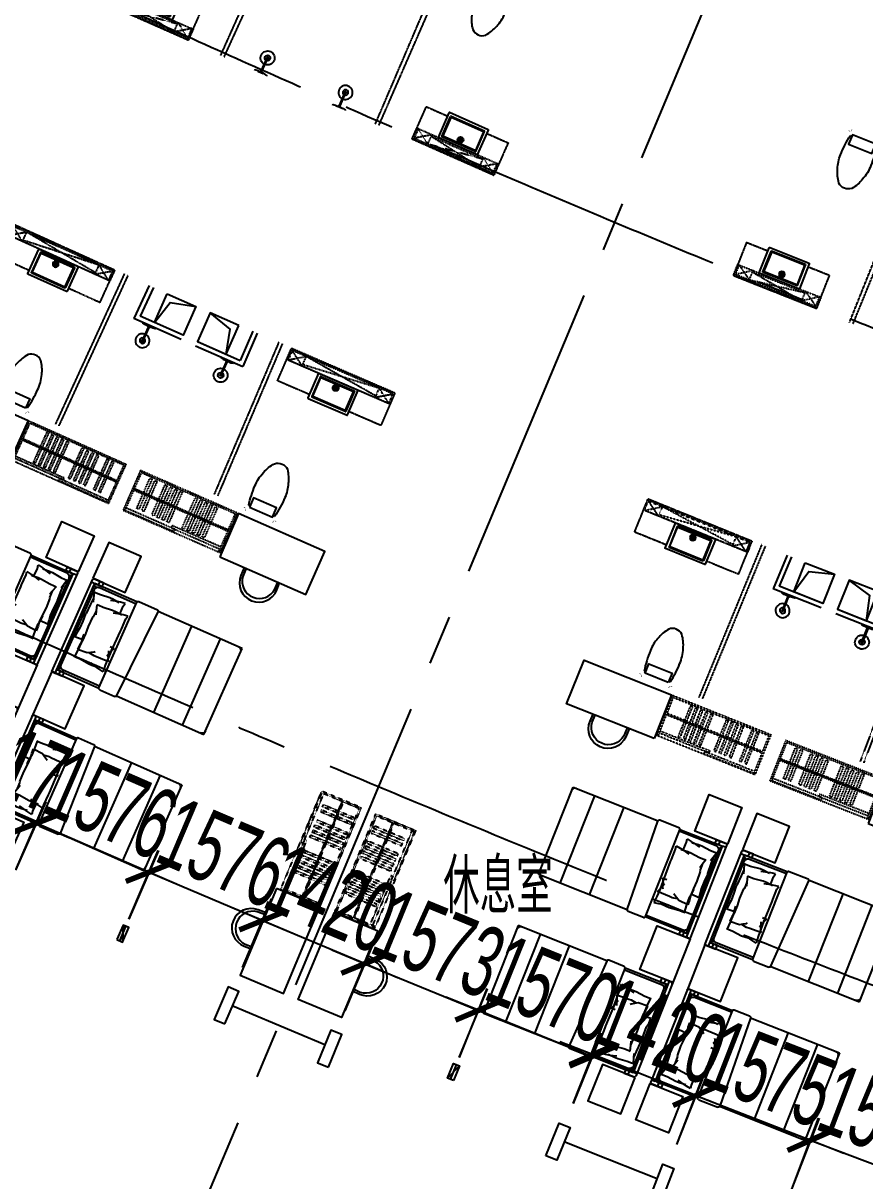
# Model space of a CAD drawing. Extents: x -668578 to 2331563, y -1202445 to 1620273.
# Drawn here: x 1066793 to 1077527, y 74386 to 89144 of the extents above; entities that cross this region are included whole.
import ezdxf

# ---------------------------------------------------------------- set-up
doc = ezdxf.new("R2010")
doc.units = 0
for name, pattern in [('CENTER2', [28.575, 19.05, -3.175, 3.175, -3.175]), ('DASH', [0.35, 0.25, -0.1]), ('XREF-ID.B3$0$DASH', [0.35, 0.25, -0.1])]:
    doc.linetypes.add(name, pattern=pattern)
doc.layers.get('0').update_dxf_attribs({"color": 8})
doc.layers.get('Defpoints').update_dxf_attribs({"color": 8})
for name, color, linetype in [('#标注', 8, 'Continuous'), ('#轴线', 8, 'CENTER2'), ('A-AL', 8, 'Continuous'), ('A-BEAM-PLAN-C', 8, 'Continuous'), ('A-DIMS-150', 8, 'Continuous'), ('A-DIMS-50', 8, 'Continuous'), ('A-PUB_HATCH', 8, 'Continuous'), ('A-WIND-FRAM', 8, 'Continuous'), ('LVTRY', 8, 'Continuous'), ('外轮廓', 8, 'Continuous'), ('建-文字', 8, 'Continuous')]:
    doc.layers.add(name, color=color, linetype=linetype)
doc.layers.add('Def point', color=8, linetype='Continuous', plot=False)
doc.styles.add('JHZX', font='jrs.shx', dxfattribs={"width": 0.6, "bigfont": 'jhz.shx'})
doc.styles.add('XD2008', font='xd-hzs.shx', dxfattribs={"width": 0.7, "bigfont": 'xd-hztxt.shx'})
doc.dimstyles.new('JZBZ-300', dxfattribs={"dimscale": 300, "dimtxt": 3, "dimasz": 1.5, "dimexe": 1, "dimexo": 1, "dimgap": 0.5, "dimtad": 1, "dimdec": 0, "dimdsep": 46, "dimtxsty": 'JHZX', "dimblk1": 'ARCHTICK', "dimblk2": 'ARCHTICK', "dimsah": 1, "dimcen": 0, "dimclrd": 1, "dimclre": 1, "dimclrt": 2, "dimazin": 2, "dimtfac": 1, "dimtdec": 0, "dimtix": 1, "dimtmove": 0, "dimatfit": 3, "dimfxl": 0, "dimtolj": 1, "dimlwd": -1, "dimlwe": -1, "dimarcsym": 0})
doc.dimstyles.new('JZBZ-400', dxfattribs={"dimscale": 400, "dimtxt": 3, "dimasz": 1.5, "dimexe": 1, "dimexo": 1, "dimgap": 0.5, "dimtad": 1, "dimdec": 0, "dimdsep": 46, "dimtxsty": 'JHZX', "dimblk1": 'ARCHTICK', "dimblk2": 'ARCHTICK', "dimsah": 1, "dimcen": 0, "dimclrd": 1, "dimclre": 1, "dimclrt": 2, "dimazin": 2, "dimtfac": 1, "dimtdec": 0, "dimtix": 1, "dimtmove": 0, "dimatfit": 3, "dimfxl": 0, "dimtolj": 1, "dimlwd": -1, "dimlwe": -1, "dimarcsym": 0})

# ---------------------------------------------------------------- blocks, each defined once
blk = doc.blocks.new('_ARCHTICK')
at = {"color": 0, "linetype": 'ByBlock', "const_width": 0.15}
blk.add_lwpolyline([(-0.5, -0.5), (0.5, 0.5)], dxfattribs=at)
blk = doc.blocks.new('*D2939')
at = {"layer": '#标注', "ltscale": 300, "transparency": 16777216}
for p, q in [((-1773, -1481), (-9342, -7863)), ((165914, -92056), (164727, -101884))]:
    blk.add_line(p, q, dxfattribs=at)
blk.add_arc((197092, 166179), 269610, 220.13382, 263.11563, dxfattribs=at)
at = {"layer": 'Defpoints', "color": 0, "ltscale": 300, "transparency": 16777216}
for p in [(197092, 166179), (-1467, -1224), (40380, -53208), (165962, -91659)]:
    blk.add_point(p, dxfattribs=at)
at = {"layer": '#标注', "ltscale": 300, "transparency": 16777216, "xscale": 600, "yscale": 600, "zscale": 600}
for p, rotation in [((-9036, -7605), 130.1338192809485), ((164775, -101487), 353.1156299250187)]:
    blk.add_blockref('_ARCHTICK', p, dxfattribs=dict(at, rotation=rotation))
at = {"layer": '#标注', "ltscale": 300, "transparency": 16777216, "insert": (69342, -70334), "char_height": 1200, "attachment_point": 5, "rotation": 331.6247, "style": 'JHZX'}
blk.add_mtext('\\A1;42.98°', dxfattribs=at)
blk = doc.blocks.new('XREF-ID.ABCD$0$A$C1BB74E00')
at = {"ltscale": 0.5}
for p, q in [((108, 347), (108, 69)), ((113, 352), (577, 352)), ((117, 79), (117, 336)), ((120, 339), (570, 339)), ((345, 333), (345, 247)), ((573, 79), (573, 336)), ((582, 347), (582, 69)), ((302, 290), (388, 290)), ((577, 64), (113, 64)), ((570, 76), (120, 76))]:
    blk.add_line(p, q, dxfattribs=at)
blk.add_lwpolyline([(70, 378), (70, 35, 0.414214), (75, 30), (615, 30, 0.414214), (620, 35), (620, 378)], format="xyb", dxfattribs=at)
blk.add_lwpolyline([(70, 378), (620, 378)], dxfattribs=at)
for radius in [37.5, 26]:
    blk.add_circle((345, 290), radius, dxfattribs=at)
for centre, radius, start, end in [((113, 347), 5, 90, 180), ((120, 336), 3, 90, 180), ((570, 336), 3, 0, 90), ((577, 347), 5, 0, 90), ((113, 69), 5, 180, 270), ((120, 79), 3, 180, 270), ((570, 79), 3, 270, 0), ((577, 69), 5, 270, 0)]:
    blk.add_arc(centre, radius, start, end, dxfattribs=at)
blk = doc.blocks.new('XREF-ID.ABCD$0$马桶')
at = {"ltscale": 0.5}
for points, format in [([(-188, 30, 10, 0, 0), (-195, 0, 0, 0, 0.053113), (-225, -286, 0, 0, 0.094029), (-192, -490, 0, 0, 0.0979), (-106, -658, 0, 0, 0.39929), (106, -658, 0, 0, 0.087816), (192, -490, 0, 0, 0.089191), (225, -305, 0, 0, 0.054931), (195, 0, 0, 10, 0), (188, 30, 10, 10, 0)], "xyseb"), ([(224, 0, 10, 0, 0), (195, 0, 0, 0, 0), (-195, 0, 0, 10, 0), (-225, 0, 10, 10, 0)], "xyseb"), ([(-180, -50, 0.049028), (-205, -306, 0.094674), (-173, -505, 0.097919), (-90, -666, 0.382959), (90, -666, 0.087635), (173, -504, 0.08979), (205, -325, 0.05091), (180, -50, 0.046704)], "xyb")]:
    blk.add_lwpolyline(points, format=format, dxfattribs=at)
for points in [[(-160, -50), (-180, -50)], [(180, -50), (160, -50)]]:
    blk.add_lwpolyline(points, dxfattribs=at)
blk.add_lwpolyline([(-160, -30), (160, -30), (160, -160), (-160, -160)], close=True, dxfattribs=at)
blk = doc.blocks.new('XREF-ID.ABCD$0$DSAFAS124SDA')
at = {"ltscale": 0.5}
for p, q in [((18910, 19911), (18900, 19911)), ((18900, 19849), (18910, 19849)), ((18910, 19849), (18910, 19911)), ((18910, 19890), (18930, 19890)), ((18910, 19870), (18930, 19870)), ((18930, 19870), (18930, 19890)), ((18930, 19885), (19115, 19885)), ((18930, 19875), (19115, 19875))]:
    blk.add_line(p, q, dxfattribs=at)
for points in [[(18900, 19965), (18910, 19965), (18915, 19935), (18915, 19890)], [(18915, 19870), (18915, 19825), (18910, 19795), (18900, 19795)]]:
    blk.add_lwpolyline(points, dxfattribs=at)
for radius, start, end in [(89.5, 183.2025, 176.7975), (35, 188.2132, 171.7868), (9, 213.749, 146.251), (5, 270, 90)]:
    blk.add_arc((19115, 19880), radius, start, end, dxfattribs=at)
blk = doc.blocks.new('Swcwrv4tv')
at = {"linetype": 'XREF-ID.B3$0$DASH', "ltscale": 0.3}
for p, q in [((20, -240), (1330, -240)), ((20, -250), (1330, -250)), ((20, -260), (1330, -260))]:
    blk.add_line(p, q, dxfattribs=at)
for points in [[(0, 0), (0, -550), (1350, -550), (1350, 0)], [(20, -20), (20, -550), (1330, -550), (1330, -20)], [(149, -460), (149, -40), (179, -40), (179, -460)], [(219, -460), (219, -40), (249, -40), (249, -460)], [(359, -460), (359, -40), (389, -40), (389, -460)], [(429, -460), (429, -40), (459, -40), (459, -460)], [(499, -460), (499, -40), (529, -40), (529, -460)], [(569, -460), (569, -40), (599, -40), (599, -460)], [(779, -460), (779, -40), (809, -40), (809, -460)], [(849, -460), (849, -40), (879, -40), (879, -460)], [(919, -460), (919, -40), (949, -40), (949, -460)], [(989, -460), (989, -40), (1019, -40), (1019, -460)], [(1059, -460), (1059, -40), (1089, -40), (1089, -460)], [(20, -540), (700, -540), (700, -510), (20, -510)], [(1330, -480), (650, -480), (650, -510), (1330, -510)]]:
    blk.add_lwpolyline(points, close=True, dxfattribs=at)
blk = doc.blocks.new('gdgdhnyhn')
at = {"ltscale": 0.3}
for p, q in [((1213571, 773540), (1213923, 774687)), ((1213923, 774687), (1215039, 774344)), ((1213857, 773452), (1214210, 774599)), ((1214240, 773334), (1214592, 774481)), ((1214735, 773187), (1215037, 774340)), ((1214974, 773114), (1215323, 774252)), ((1215310, 774277), (1215062, 774353)), ((1215324, 774257), (1215883, 774085)), ((1215388, 773996), (1215421, 774099)), ((1215421, 774099), (1215425, 774144)), ((1215425, 774144), (1215479, 774116)), ((1215479, 774116), (1215513, 774098)), ((1215490, 774100), (1215578, 774083)), ((1215513, 774098), (1215591, 774050)), ((1215564, 772876), (1215939, 774099)), ((1215787, 774115), (1215802, 774162)), ((1215863, 774091), (1215787, 774115)), ((1215802, 774162), (1215926, 774124)), ((1215835, 774100), (1215849, 774148)), ((1215247, 773866), (1215290, 774000)), ((1215290, 774000), (1215294, 774045)), ((1215294, 774045), (1215348, 774017)), ((1215348, 774017), (1215382, 773999)), ((1215360, 774002), (1215447, 773984)), ((1215382, 773999), (1215461, 773951)), ((1215447, 773984), (1215489, 773971)), ((1215489, 773971), (1215603, 773921)), ((1215536, 772957), (1215877, 774066)), ((1215578, 774083), (1215619, 774070)), ((1215619, 774070), (1215734, 774019)), ((1215734, 774019), (1215790, 774002)), ((1215816, 773994), (1215775, 773931)), ((1215790, 774002), (1215816, 773994)), ((1215837, 774021), (1215844, 774045)), ((1215930, 774071), (1215883, 774085)), ((1215189, 773672), (1215238, 773840)), ((1215238, 773840), (1215247, 773866)), ((1215603, 773921), (1215659, 773904)), ((1215644, 773832), (1215615, 773790)), ((1215644, 773832), (1215620, 773750)), ((1215685, 773896), (1215644, 773832)), ((1215659, 773904), (1215685, 773896)), ((1215751, 773849), (1215719, 773722)), ((1215775, 773931), (1215746, 773889)), ((1215775, 773931), (1215751, 773849)), ((1215137, 773483), (1215189, 773672)), ((1215625, 773742), (1215591, 773614)), ((1215620, 773750), (1215625, 773742)), ((1215722, 773713), (1215686, 773619)), ((1215719, 773722), (1215722, 773713)), ((1214734, 773182), (1213571, 773540)), ((1215163, 773568), (1215100, 773382)), ((1215122, 773467), (1215147, 773503)), ((1215147, 773503), (1215175, 773540)), ((1215168, 773614), (1215154, 773619)), ((1215154, 773619), (1215160, 773590)), ((1215160, 773590), (1215160, 773546)), ((1215160, 773546), (1215162, 773500)), ((1215162, 773500), (1215167, 773485)), ((1215208, 773603), (1215168, 773614)), ((1215175, 773540), (1215187, 773550)), ((1215555, 773520), (1215524, 773424)), ((1215543, 773451), (1215564, 773508)), ((1215591, 773614), (1215555, 773520)), ((1215655, 773523), (1215648, 773466)), ((1215686, 773619), (1215655, 773523)), ((1215100, 773382), (1215066, 773302)), ((1215102, 773446), (1215122, 773467)), ((1215115, 773443), (1215102, 773446)), ((1215155, 773429), (1215115, 773443)), ((1215260, 773394), (1215155, 773429)), ((1215293, 773381), (1215260, 773394)), ((1215365, 773370), (1215293, 773381)), ((1215320, 773420), (1215313, 773432)), ((1215350, 773387), (1215320, 773420)), ((1215382, 773353), (1215350, 773387)), ((1215502, 773308), (1215382, 773353)), ((1215488, 773303), (1215517, 773399)), ((1215517, 773367), (1215502, 773308)), ((1215517, 773399), (1215543, 773451)), ((1215524, 773424), (1215517, 773367)), ((1215633, 773407), (1215531, 773445)), ((1215648, 773466), (1215633, 773407)), ((1215066, 773302), (1215126, 773295)), ((1215126, 773295), (1215164, 773290)), ((1215144, 773301), (1215227, 773267)), ((1215164, 773290), (1215256, 773286)), ((1215227, 773267), (1215268, 773254)), ((1215268, 773254), (1215392, 773231)), ((1215392, 773231), (1215447, 773214)), ((1215447, 773214), (1215473, 773206)), ((1215466, 773205), (1215488, 773303)), ((1214949, 773101), (1214748, 773162)), ((1215530, 772938), (1214972, 773109)), ((1215420, 772920), (1215435, 772967)), ((1215544, 772882), (1215420, 772920)), ((1215435, 772967), (1215511, 772944)), ((1215468, 772905), (1215483, 772953)), ((1215514, 772969), (1215529, 773017)), ((1215530, 772938), (1215530, 772938)), ((1213365, 772871), (1213013, 771723)), ((1213652, 772782), (1213300, 771635)), ((1214529, 772513), (1213365, 772871)), ((1215564, 772876), (1215516, 772890)), ((1214034, 772665), (1213682, 771518)), ((1214527, 772509), (1214130, 771386)), ((1214753, 772460), (1214552, 772522)), ((1214766, 772435), (1214417, 771298)), ((1215325, 772269), (1214767, 772440)), ((1215244, 772346), (1215229, 772298)), ((1215368, 772308), (1215244, 772346)), ((1215292, 772331), (1215277, 772284)), ((1215387, 772302), (1215340, 772317)), ((1214719, 772143), (1214736, 772229)), ((1214736, 772229), (1214790, 772201)), ((1214790, 772201), (1214824, 772183)), ((1214802, 772185), (1214889, 772167)), ((1214824, 772183), (1214903, 772135)), ((1215319, 772250), (1214979, 771141)), ((1215387, 772302), (1215012, 771078)), ((1215229, 772298), (1215306, 772275)), ((1215294, 772252), (1215279, 772205)), ((1215325, 772269), (1215325, 772269)), ((1214693, 772039), (1214630, 771853)), ((1214667, 771954), (1214719, 772143)), ((1214698, 772084), (1214685, 772089)), ((1214685, 772089), (1214690, 772060)), ((1214690, 772060), (1214691, 772016)), ((1214739, 772074), (1214698, 772084)), ((1214846, 772044), (1214739, 772074)), ((1214880, 772036), (1214846, 772044)), ((1214946, 772004), (1214880, 772036)), ((1214889, 772167), (1214931, 772154)), ((1214931, 772154), (1215046, 772104)), ((1215046, 772104), (1215101, 772087)), ((1215122, 772084), (1215085, 771990)), ((1215101, 772087), (1215127, 772079)), ((1214632, 771917), (1214652, 771937)), ((1214646, 771913), (1214632, 771917)), ((1214685, 771899), (1214646, 771913)), ((1214652, 771937), (1214678, 771973)), ((1214678, 771973), (1214705, 772011)), ((1214691, 772016), (1214693, 771970)), ((1214693, 771970), (1214697, 771955)), ((1214705, 772011), (1214717, 772020)), ((1214881, 771988), (1214868, 771982)), ((1214924, 771999), (1214881, 771988)), ((1214969, 772009), (1214924, 771999)), ((1215094, 771978), (1214969, 772009)), ((1215047, 771870), (1215074, 771921)), ((1215055, 771895), (1215048, 771837)), ((1215085, 771990), (1215055, 771895)), ((1215074, 771921), (1215094, 771978)), ((1214630, 771853), (1214576, 771686)), ((1214996, 771676), (1215019, 771774)), ((1215019, 771774), (1215047, 771870)), ((1215048, 771837), (1215033, 771779)), ((1215147, 771823), (1215041, 771849)), ((1215100, 771714), (1215127, 771766)), ((1215127, 771766), (1215147, 771823)), ((1213013, 771723), (1214129, 771381)), ((1214570, 771659), (1214530, 771525)), ((1214576, 771686), (1214570, 771659)), ((1214952, 771550), (1214996, 771676)), ((1215049, 771520), (1215072, 771619)), ((1215072, 771619), (1215100, 771714)), ((1214530, 771525), (1214508, 771486)), ((1214508, 771486), (1214568, 771478)), ((1214568, 771478), (1214607, 771474)), ((1214614, 771473), (1214583, 771370)), ((1214587, 771485), (1214669, 771450)), ((1214607, 771474), (1214699, 771469)), ((1214669, 771450), (1214711, 771438)), ((1214711, 771438), (1214834, 771415)), ((1214916, 771390), (1214917, 771465)), ((1214917, 771465), (1214944, 771547)), ((1214917, 771465), (1214917, 771516)), ((1214944, 771547), (1214952, 771550)), ((1214996, 771391), (1215042, 771514)), ((1215042, 771514), (1215049, 771520)), ((1214392, 771284), (1214143, 771361)), ((1214415, 771293), (1214973, 771122)), ((1214583, 771370), (1214561, 771330)), ((1214561, 771330), (1214621, 771323)), ((1214621, 771323), (1214660, 771319)), ((1214640, 771329), (1214722, 771295)), ((1214660, 771319), (1214752, 771314)), ((1214722, 771295), (1214764, 771282)), ((1214834, 771415), (1214890, 771398)), ((1214890, 771398), (1214916, 771390)), ((1214969, 771234), (1214970, 771310)), ((1214970, 771310), (1214996, 771391)), ((1214970, 771310), (1214970, 771361)), ((1214764, 771282), (1214887, 771259)), ((1214877, 771151), (1214863, 771103)), ((1214954, 771128), (1214877, 771151)), ((1214887, 771259), (1214943, 771242)), ((1214925, 771136), (1214910, 771089)), ((1214943, 771242), (1214969, 771234)), ((1214971, 771201), (1214964, 771177)), ((1214863, 771103), (1214987, 771065)), ((1215021, 771107), (1214973, 771122))]:
    blk.add_line(p, q, dxfattribs=at)
for points in [[(1215945, 774118), (1215515, 774250), (1215662, 774728), (1216092, 774596)], [(1215387, 772302), (1214957, 772434), (1215133, 773008), (1215564, 772876)], [(1215006, 771059), (1214576, 771191), (1214429, 770713), (1214859, 770581)]]:
    blk.add_lwpolyline(points, close=True, dxfattribs=at)
for points in [[(1214980, 773133), (1215466, 772984, 0.414214), (1215529, 773017), (1215837, 774021, 0.414214), (1215804, 774083), (1215318, 774233)], [(1214760, 772416), (1215246, 772267, -0.414214), (1215279, 772205), (1214971, 771201, -0.414214), (1214909, 771168), (1214423, 771317)]]:
    blk.add_lwpolyline(points, format="xyb", dxfattribs=at)
for points in [[(1215516, 772890), (1215883, 774085)], [(1215340, 772317), (1214973, 771122)]]:
    blk.add_lwpolyline(points, dxfattribs=at)
for centre, radius, start, end in [((1213956, 774624), 50, 72.9357, 162.9357), ((1215056, 774334), 20, 72.9357, 162.9357), ((1215304, 774258), 20, 342.9357, 72.9357), ((1215858, 774072), 20, 342.9357, 72.9357), ((1215920, 774105), 20, 342.9357, 72.9357), ((1215868, 774037), 25, 72.9357, 162.9357), ((1213633, 773573), 50, 162.9357, 252.9357), ((1214754, 773182), 20, 162.9357, 252.9357), ((1214955, 773120), 20, 252.9357, 342.9357), ((1215517, 772963), 20, 252.9357, 342.9357), ((1215538, 772962), 25, 162.9357, 252.9357), ((1213398, 772808), 50, 72.9357, 162.9357), ((1215550, 772901), 20, 252.9357, 342.9357), ((1214546, 772503), 20, 72.9357, 162.9357), ((1214747, 772441), 20, 342.9357, 72.9357), ((1215318, 772245), 25, 72.9357, 162.9357), ((1215300, 772256), 20, 342.9357, 72.9357), ((1215362, 772289), 20, 342.9357, 72.9357), ((1213076, 771756), 50, 162.9357, 252.9357), ((1214149, 771380), 20, 162.9357, 252.9357), ((1214398, 771304), 20, 252.9357, 342.9357), ((1214960, 771147), 20, 252.9357, 342.9357), ((1214988, 771170), 25, 162.9357, 252.9357), ((1214993, 771084), 20, 252.9357, 342.9357)]:
    blk.add_arc(centre, radius, start, end, dxfattribs=at)
blk = doc.blocks.new('bgdrtdnmju')
at = {"layer": 'A-BEAM-PLAN-C'}
blk.add_lwpolyline([(708, -4941), (1091, -5059), (973, -5441), (591, -5324)], close=True, dxfattribs=at)
at = {"layer": 'A-DIMS-150'}
blk.add_lwpolyline([(591, -5324), (762, -5048), (1091, -5059)], dxfattribs=at)
at = {"layer": 'Def point', "linetype": 'XREF-ID.B3$0$DASH', "ltscale": 0.3}
for p, q in [((-1359, -4290), (-1495, -4719)), ((-1346, -4315), (-1386, -4439)), ((-1386, -4439), (-1165, -4372)), ((9, -4723), (-1359, -4290)), ((-1359, -4290), (9, -4723)), ((-1346, -4315), (-16, -4736)), ((-1205, -4496), (-1346, -4315)), ((-1165, -4372), (-1205, -4496)), ((-231, -4783), (-1165, -4372)), ((-37, -4866), (-1405, -4433)), ((-56, -4860), (-1386, -4439)), ((-1198, -4477), (-198, -4678)), ((-1495, -4719), (-1073, -4852)), ((-198, -4678), (-237, -4802)), ((-56, -4860), (-198, -4678)), ((-237, -4802), (-16, -4736)), ((-127, -5152), (9, -4723)), ((-16, -4736), (-56, -4860)), ((9, -4723), (-37, -4866))]:
    blk.add_line(p, q, dxfattribs=at)
at = {"layer": 'Def point'}
for points in [[(-1038, -7329), (-2184, -6973), (-2006, -6400), (-860, -6756)], [(-4356, -10049), (-4730, -11189), (-5300, -11002), (-4926, -9862)]]:
    blk.add_lwpolyline(points, close=True, dxfattribs=at)
for points in [[(-1362, -7228), (-1399, -7334, -0.999944), (-1867, -7172), (-1835, -7081)], [(-1389, -7220), (-1425, -7325, -0.90396), (-1841, -7181), (-1809, -7089)], [(-4462, -10372), (-4356, -10410, -0.999944), (-4526, -10875), (-4616, -10842)], [(-4470, -10398), (-4366, -10436, -0.90396), (-4517, -10849), (-4608, -10816)]]:
    blk.add_lwpolyline(points, format="xyb", dxfattribs=at)
at = {"layer": 'LVTRY', "linetype": 'DASH'}
for p, q in [((136, -4755), (-510, -6761)), ((183, -4771), (-464, -6775))]:
    blk.add_line(p, q, dxfattribs=at)
at = {"layer": 'LVTRY', "linetype": 'Continuous'}
for p, q in [((469, -4863), (326, -5305)), ((526, -4881), (402, -5266)), ((956, -5498), (326, -5305)), ((973, -5441), (402, -5266))]:
    blk.add_line(p, q, dxfattribs=at)
at = {"layer": 'LVTRY', "linetype": 'DASH', "ltscale": 0.5}
blk.add_lwpolyline([(-549, -5018), (-127, -5152), (9, -4723), (-1359, -4290), (-1495, -4719), (-1073, -4852)], dxfattribs=at)
at = {"layer": 'Def point'}
for p, xscale, rotation in [((444, -7161), -0.9999999999999999, 342.7305891718937), ((-4499, -8565), -0.9999999999999994, 71.80462686105074)]:
    blk.add_blockref('Swcwrv4tv', p, dxfattribs=dict(at, xscale=xscale, rotation=rotation))
blk.add_blockref('gdgdhnyhn', (-1215942, -782713), dxfattribs=at)
at = {"layer": 'LVTRY', "color": 8, "linetype": 'DASH', "ltscale": 0.5, "xscale": -0.9999999999999999, "rotation": 342.4361542582969}
blk.add_blockref('XREF-ID.ABCD$0$A$C1BB74E00', (-506, -5116), dxfattribs=at)
at = {"layer": 'LVTRY', "linetype": 'DASH', "ltscale": 0.5, "rotation": 252.9357274016325}
blk.add_blockref('XREF-ID.ABCD$0$DSAFAS124SDA', (-12928, 18534), dxfattribs=at)
at = {"layer": 'LVTRY', "color": 8, "linetype": 'Continuous', "extrusion": (0, 0, -1), "xscale": -1, "zscale": -1, "rotation": 197.3754178350912}
blk.add_blockref('XREF-ID.ABCD$0$马桶', (1074, -6584), dxfattribs=at)
blk = doc.blocks.new('rgewg1500')
at = {"ltscale": 0.3}
for p, q in [((0, -2250), (0, -450)), ((0, -2100), (0, -550)), ((0, -550), (50, -550)), ((150, -500), (20, -500)), ((634, -550), (50, -550)), ((50, -2030), (50, -570)), ((70, -550), (150, -550)), ((100, -550), (100, -500)), ((150, -550), (150, -500)), ((633, -2045), (633, -555)), ((653, -535), (913, -535)), ((883, -2045), (933, -555)), ((2100, -550), (933, -550)), ((1400, -2050), (1400, -550)), ((1800, -2050), (1800, -550)), ((2100, -2050), (2100, -550)), ((75, -625), (75, -600)), ((114, -656), (87, -656)), ((87, -656), (108, -729)), ((108, -729), (107, -814)), ((108, -729), (123, -777)), ((172, -656), (114, -656)), ((297, -642), (172, -656)), ((341, -642), (297, -642)), ((407, -646), (318, -669)), ((429, -651), (341, -642)), ((445, -639), (407, -646)), ((505, -628), (445, -639)), ((495, -673), (505, -628)), ((496, -781), (495, -673)), ((107, -814), (99, -945)), ((210, -789), (183, -789)), ((183, -789), (204, -862)), ((204, -862), (203, -947)), ((204, -862), (219, -910)), ((268, -789), (210, -789)), ((393, -775), (268, -789)), ((437, -775), (393, -775)), ((503, -779), (414, -802)), ((525, -784), (437, -775)), ((541, -772), (503, -779)), ((601, -761), (541, -772)), ((591, -806), (601, -761)), ((593, -946), (591, -806)), ((99, -945), (94, -953)), ((94, -953), (101, -1054)), ((195, -953), (190, -1086)), ((203, -947), (195, -953)), ((592, -1148), (595, -973)), ((595, -973), (593, -946)), ((102, -1154), (92, -1211)), ((101, -1054), (102, -1154)), ((190, -1086), (198, -1187)), ((587, -1344), (592, -1148)), ((92, -1211), (89, -1272)), ((89, -1272), (198, -1265)), ((185, -1195), (314, -1203)), ((188, -1256), (185, -1195)), ((198, -1313), (188, -1256)), ((198, -1287), (188, -1344)), ((198, -1187), (198, -1287)), ((198, -1413), (198, -1313)), ((314, -1203), (354, -1226)), ((335, -1215), (407, -1203)), ((354, -1226), (392, -1249)), ((392, -1249), (403, -1258)), ((407, -1203), (442, -1206)), ((442, -1206), (553, -1209)), ((553, -1209), (595, -1210)), ((567, -1279), (558, -1266)), ((567, -1321), (558, -1334)), ((582, -1278), (567, -1321)), ((582, -1322), (567, -1279)), ((596, -1236), (582, -1278)), ((596, -1364), (582, -1322)), ((587, -1256), (592, -1452)), ((595, -1210), (609, -1210)), ((609, -1210), (596, -1236)), ((89, -1328), (198, -1335)), ((92, -1389), (89, -1328)), ((102, -1446), (92, -1389)), ((101, -1546), (102, -1446)), ((188, -1344), (185, -1405)), ((185, -1405), (314, -1397)), ((190, -1514), (198, -1413)), ((314, -1397), (354, -1374)), ((335, -1385), (407, -1397)), ((354, -1374), (392, -1351)), ((392, -1351), (403, -1342)), ((407, -1397), (442, -1394)), ((442, -1394), (553, -1391)), ((553, -1391), (595, -1390)), ((592, -1452), (595, -1627)), ((595, -1390), (609, -1390)), ((609, -1390), (596, -1364)), ((94, -1647), (101, -1546)), ((195, -1647), (190, -1514)), ((99, -1655), (94, -1647)), ((107, -1786), (99, -1655)), ((183, -1811), (204, -1738)), ((203, -1653), (195, -1647)), ((204, -1738), (203, -1653)), ((204, -1738), (219, -1690)), ((593, -1654), (591, -1794)), ((595, -1627), (593, -1654)), ((87, -1944), (108, -1871)), ((108, -1871), (107, -1786)), ((108, -1871), (123, -1823)), ((210, -1811), (183, -1811)), ((268, -1811), (210, -1811)), ((393, -1825), (268, -1811)), ((437, -1825), (393, -1825)), ((503, -1821), (414, -1798)), ((525, -1816), (437, -1825)), ((496, -1819), (495, -1927)), ((541, -1828), (503, -1821)), ((601, -1839), (541, -1828)), ((591, -1794), (601, -1839)), ((50, -2050), (634, -2050)), ((50, -2050), (50, -2050)), ((150, -2050), (70, -2050)), ((75, -2025), (75, -1975)), ((114, -1944), (87, -1944)), ((100, -2100), (100, -2050)), ((172, -1944), (114, -1944)), ((150, -2100), (150, -2050)), ((297, -1958), (172, -1944)), ((341, -1958), (297, -1958)), ((407, -1954), (318, -1931)), ((429, -1949), (341, -1958)), ((445, -1961), (407, -1954)), ((505, -1972), (445, -1961)), ((495, -1927), (505, -1972)), ((653, -2065), (863, -2065)), ((883, -2050), (2100, -2050)), ((0, -2100), (50, -2100)), ((20, -2100), (150, -2100))]:
    blk.add_line(p, q, dxfattribs=at)
for points in [[(0, -500), (450, -500), (450, 0), (0, 0)], [(0, -2100), (450, -2100), (450, -2600), (0, -2600)]]:
    blk.add_lwpolyline(points, close=True, dxfattribs=at)
blk.add_lwpolyline([(50, -2100), (50, -550)], dxfattribs=at)
blk.add_lwpolyline([(633, -2025), (125, -2025, -0.414214), (75, -1975), (75, -625, -0.414214), (125, -575), (633, -575)], format="xyb", dxfattribs=at)
for centre, radius, start, end in [((20, -520), 20, 90, 180), ((70, -570), 20, 90, 180), ((50, -600), 25, 0, 90), ((653, -555), 20, 90, 180), ((913, -555), 20, 0, 90), ((2050, -600), 50, 0, 90), ((50, -2025), 25, 270, 0), ((70, -2030), 20, 180, 270), ((653, -2045), 20, 180, 270), ((863, -2045), 20, 270, 0), ((2050, -2000), 50, 270, 0), ((20, -2080), 20, 180, 270)]:
    blk.add_arc(centre, radius, start, end, dxfattribs=at)
blk = doc.blocks.new('hevrgctv')
blk.add_lwpolyline([(0, 0), (1200, 0), (1200, -600), (0, -600)], close=True)
for points in [[(353, -600), (353, -696, 0.999944), (848, -696), (848, -600)], [(380, -600), (380, -696, 0.90396), (820, -696), (820, -600)]]:
    blk.add_lwpolyline(points, format="xyb")
blk = doc.blocks.new('nnnnhn')
at = {"linetype": 'XREF-ID.B3$0$DASH', "ltscale": 0.3}
for p, q in [((1140, 0), (0, 0)), ((0, 0), (0, -450)), ((0, 0), (1140, 0)), ((0, -150), (0, 0)), ((1140, -450), (1140, 0)), ((1140, 0), (1140, -150)), ((20, -20), (1120, -20)), ((20, -150), (20, -20)), ((20, -150), (210, -20)), ((210, -150), (20, -20)), ((210, -20), (210, -150)), ((930, -130), (210, -20)), ((210, -130), (930, -20)), ((210, -130), (930, -130)), ((930, -20), (930, -150)), ((1120, -150), (930, -20)), ((930, -150), (1120, -20)), ((1120, -20), (1120, -150)), ((1140, -150), (0, -150)), ((1120, -150), (20, -150)), ((0, -450), (295, -450)), ((845, -450), (1140, -450))]:
    blk.add_line(p, q, dxfattribs=at)
at = {"linetype": 'DASH', "ltscale": 0.5}
blk.add_lwpolyline([(845, -450), (1140, -450), (1140, 0), (0, 0), (0, -450), (295, -450)], dxfattribs=at)
at = {"color": 8, "linetype": 'DASH', "ltscale": 0.5, "extrusion": (0, 0, -1), "zscale": -1}
blk.add_blockref('XREF-ID.ABCD$0$A$C1BB74E00', (-915, -530), dxfattribs=at)
blk = doc.blocks.new('nbhfgfgdfd')
at = {"layer": 'A-BEAM-PLAN-C'}
for p, q in [((-3231, -3962), (-3001, -3635)), ((-2904, -4192), (-3231, -3962))]:
    blk.add_line(p, q, dxfattribs=at)
blk.add_lwpolyline([(-2674, -3865), (-3001, -3635), (-3231, -3962), (-2904, -4192)], close=True, dxfattribs=at)
at = {"layer": 'A-DIMS-50'}
blk.add_lwpolyline([(-3230, -3963), (-2916, -4083), (-2674, -3865)], dxfattribs=at)
at = {"layer": 'LVTRY', "linetype": 'DASH'}
for p, q in [((-4786, -5122), (-3484, -3292)), ((-4747, -5151), (-3431, -3329))]:
    blk.add_line(p, q, dxfattribs=at)
at = {"layer": 'LVTRY', "linetype": 'Continuous'}
for p, q in [((-3315, -3977), (-3050, -3600)), ((-2939, -4242), (-3315, -3977))]:
    blk.add_line(p, q, dxfattribs=at)
at = {"layer": 'Def point'}
for name, p, xscale, rotation in [('hevrgctv', (-227, -391), -0.9999999999999997, 234.8381980933406), ('rgewg1500', (-342, -554), -0.9999999999999993, 324.8381980933277)]:
    blk.add_blockref(name, p, dxfattribs=dict(at, xscale=xscale, rotation=rotation))
at = {"layer": 'Def point', "rotation": 234.8381980933318}
blk.add_blockref('Swcwrv4tv', (-1839, -2680), dxfattribs=at)
at = {"layer": 'LVTRY', "color": 8, "linetype": 'Continuous', "xscale": -0.9999999999999997, "rotation": 324.3726966578156}
blk.add_blockref('XREF-ID.ABCD$0$马桶', (-4041, -2875), dxfattribs=at)
at = {"layer": 'LVTRY', "color": 8, "linetype": 'Continuous', "rotation": 144.8381980911871}
blk.add_blockref('nnnnhn', (-5153, -4850), dxfattribs=at)
at = {"layer": 'LVTRY', "linetype": 'DASH', "ltscale": 0.5, "extrusion": (0, 0, -1), "zscale": -1, "rotation": 125.7939342136827}
blk.add_blockref('XREF-ID.ABCD$0$DSAFAS124SDA', (31513, -9150), dxfattribs=at)
blk = doc.blocks.new('tbdgtjut')
for points in [[(139, -57), (317, 356), (179, 416), (1, 2)], [(1457, -609), (1627, -192), (1488, -136), (1318, -552)]]:
    blk.add_lwpolyline(points, close=True)
blk.add_lwpolyline([(238, 174), (1067, -174), (1413, -318)])
blk = doc.blocks.new('幕墙分隔')
for p, q in [((-40, -100), (40, 100)), ((0, 100), (0, -100))]:
    blk.add_line(p, q)
blk.add_lwpolyline([(-40, 100), (40, 100), (40, -100), (-40, -100)], close=True)
blk = doc.blocks.new('*D1439')
at = {"layer": '#标注', "ltscale": 300, "transparency": 16777216}
for p, q in [((1065667, 79515), (1065255, 79697)), ((1065404, 78921), (1065788, 79790)), ((1065667, 79515), (1066963, 78943)), ((1066701, 78348), (1067085, 79217)), ((1066963, 78943), (1067375, 78761))]:
    blk.add_line(p, q, dxfattribs=at)
at = {"layer": 'Defpoints', "color": 0, "ltscale": 300, "transparency": 16777216}
for p in [(1066963, 78943), (1065283, 78647), (1066580, 78074)]:
    blk.add_point(p, dxfattribs=at)
at = {"layer": '#标注', "ltscale": 300, "transparency": 16777216, "xscale": 450, "yscale": 450, "zscale": 450}
for p, rotation in [((1065667, 79515), 336.1689225698249), ((1066963, 78943), 156.1689225698249)]:
    blk.add_blockref('_ARCHTICK', p, dxfattribs=dict(at, rotation=rotation))
at = {"layer": '#标注', "ltscale": 300, "transparency": 16777216, "insert": (1066557, 79778), "char_height": 900, "attachment_point": 5, "rotation": 336.1689, "style": 'JHZX'}
blk.add_mtext('\\A1;1417', dxfattribs=at)
blk = doc.blocks.new('*D1440')
at = {"layer": '#标注', "ltscale": 300, "transparency": 16777216}
for p, q in [((1066960, 78949), (1066547, 79128)), ((1066699, 78349), (1067079, 79224)), ((1066960, 78949), (1068406, 78321)), ((1068145, 77721), (1068525, 78596)), ((1068406, 78321), (1068818, 78141))]:
    blk.add_line(p, q, dxfattribs=at)
at = {"layer": 'Defpoints', "color": 0, "ltscale": 300, "transparency": 16777216}
for p in [(1068406, 78321), (1066580, 78074), (1068025, 77446)]:
    blk.add_point(p, dxfattribs=at)
at = {"layer": '#标注', "ltscale": 300, "transparency": 16777216, "xscale": 450, "yscale": 450, "zscale": 450}
for p, rotation in [((1066960, 78949), 336.5187467388171), ((1068406, 78321), 156.5187467388171)]:
    blk.add_blockref('_ARCHTICK', p, dxfattribs=dict(at, rotation=rotation))
at = {"layer": '#标注', "ltscale": 300, "transparency": 16777216, "insert": (1067922, 79185), "char_height": 900, "attachment_point": 5, "rotation": 336.5187, "style": 'JHZX'}
blk.add_mtext('\\A1;1576', dxfattribs=at)
blk = doc.blocks.new('*D1441')
at = {"layer": '#标注', "ltscale": 300, "transparency": 16777216}
for p, q in [((1068143, 77722), (1068516, 78598)), ((1068398, 78322), (1067984, 78498)), ((1068398, 78322), (1069849, 77705)), ((1069593, 77105), (1069966, 77981)), ((1069849, 77705), (1070263, 77529))]:
    blk.add_line(p, q, dxfattribs=at)
at = {"layer": 'Defpoints', "color": 0, "ltscale": 300, "transparency": 16777216}
for p in [(1069849, 77705), (1068025, 77446), (1069476, 76829)]:
    blk.add_point(p, dxfattribs=at)
at = {"layer": '#标注', "ltscale": 300, "transparency": 16777216, "xscale": 450, "yscale": 450, "zscale": 450}
for p, rotation in [((1068398, 78322), 336.9527708527021), ((1069849, 77705), 156.9527708527021)]:
    blk.add_blockref('_ARCHTICK', p, dxfattribs=dict(at, rotation=rotation))
at = {"layer": '#标注', "ltscale": 300, "transparency": 16777216, "insert": (1069358, 78566), "char_height": 900, "attachment_point": 5, "rotation": 336.9528, "style": 'JHZX'}
blk.add_mtext('\\A1;1576', dxfattribs=at)
blk = doc.blocks.new('*D1442')
at = {"layer": '#标注', "ltscale": 300, "transparency": 16777216}
for p, q in [((1069592, 77105), (1069960, 77981)), ((1069844, 77705), (1069429, 77879)), ((1069844, 77705), (1071153, 77155)), ((1070901, 76555), (1071269, 77431)), ((1071153, 77155), (1071568, 76980))]:
    blk.add_line(p, q, dxfattribs=at)
at = {"layer": 'Defpoints', "color": 0, "ltscale": 300, "transparency": 16777216}
for p in [(1071153, 77155), (1069476, 76829), (1070785, 76279)]:
    blk.add_point(p, dxfattribs=at)
at = {"layer": '#标注', "ltscale": 300, "transparency": 16777216, "xscale": 450, "yscale": 450, "zscale": 450}
for p, rotation in [((1069844, 77705), 337.2120050964978), ((1071153, 77155), 157.2120050964978)]:
    blk.add_blockref('_ARCHTICK', p, dxfattribs=dict(at, rotation=rotation))
at = {"layer": '#标注', "ltscale": 300, "transparency": 16777216, "insert": (1070731, 77983), "char_height": 900, "attachment_point": 5, "rotation": 337.212, "style": 'JHZX'}
blk.add_mtext('\\A1;1420', dxfattribs=at)
blk = doc.blocks.new('*D1443')
at = {"layer": '#标注', "ltscale": 300, "transparency": 16777216}
for p, q in [((1070899, 76556), (1071259, 77432)), ((1071145, 77154), (1070729, 77325)), ((1071145, 77154), (1072600, 76557)), ((1072354, 75959), (1072714, 76834)), ((1072600, 76557), (1073016, 76386))]:
    blk.add_line(p, q, dxfattribs=at)
at = {"layer": 'Defpoints', "color": 0, "ltscale": 300, "transparency": 16777216}
for p in [(1072600, 76557), (1070785, 76279), (1072240, 75681)]:
    blk.add_point(p, dxfattribs=at)
at = {"layer": '#标注', "ltscale": 300, "transparency": 16777216, "xscale": 450, "yscale": 450, "zscale": 450}
for p, rotation in [((1071145, 77154), 337.6687773791016), ((1072600, 76557), 157.6687773791016)]:
    blk.add_blockref('_ARCHTICK', p, dxfattribs=dict(at, rotation=rotation))
at = {"layer": '#标注', "ltscale": 300, "transparency": 16777216, "insert": (1072100, 77410), "char_height": 900, "attachment_point": 5, "rotation": 337.6688, "style": 'JHZX'}
blk.add_mtext('\\A1;1573', dxfattribs=at)
blk = doc.blocks.new('*D1444')
at = {"layer": '#标注', "ltscale": 300, "transparency": 16777216}
for p, q in [((1072356, 75958), (1072711, 76839)), ((1072599, 76560), (1072182, 76729)), ((1072599, 76560), (1074055, 75973)), ((1073811, 75370), (1074167, 76251)), ((1074055, 75973), (1074472, 75805))]:
    blk.add_line(p, q, dxfattribs=at)
at = {"layer": 'Defpoints', "color": 0, "ltscale": 300, "transparency": 16777216}
for p in [(1074055, 75973), (1072243, 75680), (1073699, 75092)]:
    blk.add_point(p, dxfattribs=at)
at = {"layer": '#标注', "ltscale": 300, "transparency": 16777216, "xscale": 450, "yscale": 450, "zscale": 450}
for p, rotation in [((1072599, 76560), 338.0221986043553), ((1074055, 75973), 158.0221986043553)]:
    blk.add_blockref('_ARCHTICK', p, dxfattribs=dict(at, rotation=rotation))
at = {"layer": '#标注', "ltscale": 300, "transparency": 16777216, "insert": (1073551, 76823), "char_height": 900, "attachment_point": 5, "rotation": 338.0222, "style": 'JHZX'}
blk.add_mtext('\\A1;1570', dxfattribs=at)
blk = doc.blocks.new('*D1445')
at = {"layer": '#标注', "ltscale": 300, "transparency": 16777216}
for p, q in [((1074055, 75995), (1073636, 76160)), ((1073809, 75371), (1074165, 76274)), ((1074055, 75995), (1075376, 75474)), ((1075130, 74850), (1075486, 75753)), ((1075376, 75474), (1075795, 75309))]:
    blk.add_line(p, q, dxfattribs=at)
at = {"layer": 'Defpoints', "color": 0, "ltscale": 300, "transparency": 16777216}
for p in [(1075376, 75474), (1073699, 75092), (1075020, 74571)]:
    blk.add_point(p, dxfattribs=at)
at = {"layer": '#标注', "ltscale": 300, "transparency": 16777216, "xscale": 450, "yscale": 450, "zscale": 450}
for p, rotation in [((1074055, 75995), 338.4786071792333), ((1075376, 75474), 158.4786071792333)]:
    blk.add_blockref('_ARCHTICK', p, dxfattribs=dict(at, rotation=rotation))
at = {"layer": '#标注', "ltscale": 300, "transparency": 16777216, "insert": (1074936, 76292), "char_height": 900, "attachment_point": 5, "rotation": 338.4786, "style": 'JHZX'}
blk.add_mtext('\\A1;1420', dxfattribs=at)
blk = doc.blocks.new('*D1446')
at = {"layer": '#标注', "ltscale": 300, "transparency": 16777216}
for p, q in [((1075129, 74851), (1075480, 75754)), ((1075372, 75474), (1074952, 75638)), ((1075372, 75474), (1076840, 74903)), ((1076597, 74280), (1076948, 75183)), ((1076840, 74903), (1077259, 74740))]:
    blk.add_line(p, q, dxfattribs=at)
at = {"layer": 'Defpoints', "color": 0, "ltscale": 300, "transparency": 16777216}
for p in [(1076840, 74903), (1075020, 74571), (1076488, 74000)]:
    blk.add_point(p, dxfattribs=at)
at = {"layer": '#标注', "ltscale": 300, "transparency": 16777216, "xscale": 450, "yscale": 450, "zscale": 450}
for p, rotation in [((1075372, 75474), 338.7371190389311), ((1076840, 74903), 158.7371190389311)]:
    blk.add_blockref('_ARCHTICK', p, dxfattribs=dict(at, rotation=rotation))
at = {"layer": '#标注', "ltscale": 300, "transparency": 16777216, "insert": (1076323, 75748), "char_height": 900, "attachment_point": 5, "rotation": 338.7371, "style": 'JHZX'}
blk.add_mtext('\\A1;1575', dxfattribs=at)
blk = doc.blocks.new('*D1447')
at = {"layer": '#标注', "ltscale": 300, "transparency": 16777216}
for p, q in [((1076595, 74281), (1076937, 75183)), ((1076831, 74903), (1076410, 75062)), ((1076831, 74903), (1078303, 74344)), ((1078067, 73722), (1078410, 74624)), ((1078303, 74344), (1078724, 74184))]:
    blk.add_line(p, q, dxfattribs=at)
at = {"layer": 'Defpoints', "color": 0, "ltscale": 300, "transparency": 16777216}
for p in [(1078303, 74344), (1076488, 74000), (1077961, 73441)]:
    blk.add_point(p, dxfattribs=at)
at = {"layer": '#标注', "ltscale": 300, "transparency": 16777216, "xscale": 450, "yscale": 450, "zscale": 450}
for p, rotation in [((1076831, 74903), 339.2147567626762), ((1078303, 74344), 159.2147567626762)]:
    blk.add_blockref('_ARCHTICK', p, dxfattribs=dict(at, rotation=rotation))
at = {"layer": '#标注', "ltscale": 300, "transparency": 16777216, "insert": (1077780, 75184), "char_height": 900, "attachment_point": 5, "rotation": 339.2148, "style": 'JHZX'}
blk.add_mtext('\\A1;1575', dxfattribs=at)
blk = doc.blocks.new('DSGDFG')
at = {"layer": '#标注', "ltscale": 300}
blk.add_arc((197092.2, 166179.2), 257800, 220.136073, 263.11563, dxfattribs=at)
at = {"layer": '#轴线', "ltscale": 200}
blk.add_line((96783.9, -73383.1), (123902.6, -8616.5), dxfattribs=at)
for radius in [206950, 212800, 220600, 228400, 236200, 244000, 251800, 257800]:
    blk.add_arc((197092.2, 166179.2), radius, 218.438892, 265.140584, dxfattribs=at)
at = {"layer": '#标注', "ltscale": 300}
dim = blk.add_angular_dim_3p(base=(40379.7, -53208.3), center=(197092.1, 166179.2), p1=(-1467, -1223.5), p2=(165961.7, -91658.5), dimstyle='JZBZ-400', override={"dimclrd": 256, "dimclre": 256, "dimclrt": 256}, dxfattribs=at)
dim.commit()
dim.dimension.update_dxf_attribs({"geometry": '*D2939', "text_midpoint": (69341.6, -70334.5)})

msp = doc.modelspace()

# ---------------------------------------------------------------- linework, layer by layer
at = {"layer": 'A-AL'}
msp.add_lwpolyline([(1118355.3, 81975.4, 0.1374564), (1116892.4, 82729.6, -0.1495092), (1008196, 142063.6, 0.4157146), (1003871.8, 142100.4), (971684.6, 110294.9, 0.412976), (971649.8, 105990.9, 0.1494419), (1106711.2, 32398.8, 0.3779271), (1110215.5, 34407.4)], format="xyb", dxfattribs=at)
at = {"layer": 'A-AL', "linetype": 'DASH'}
msp.add_lwpolyline([(1007464.8, 131779.9), (981168.2, 103658.7, 0.4125655), (981313.8, 99348.1, 0.1401637), (1109094.2, 33959.9, 0.4129138), (1112673.3, 36349.1), (1121228.6, 78745, 0.4158512), (1118825.4, 82341.4, -0.0570612), (1072922.5, 96920.6, 0.041227), (1069111, 98265, 0.0515723), (1064119.6, 99038.1), (1062567.6, 99116.7, -0.1166495), (1052200.4, 102130.1, -0.0581911), (1011774.8, 131925.5, 0.4145967)], format="xyb", close=True, dxfattribs=at)
at = {"layer": '外轮廓', "color": 3}
for points in [[(1074437.6, 95756.9, -0.0962245), (1007874.3, 141748.9, 0.4157146), (1004188.1, 141780.3), (972000.9, 109974.8, 0.412976), (971971.2, 106305.8, 0.1494419), (1106801.6, 32839.7, 0.3546026), (1109712.2, 34352.5, 0.3546026)], [(1069984.6, 97547.9, -0.0905266), (1007731.4, 141609.1, 0.4157146), (1004328.7, 141638.1), (972141.5, 109832.6, 0.412976), (972114.1, 106445.8, 0.1494419), (1106841.7, 33035.6, 0.3452345), (1109495.6, 34359.2)]]:
    msp.add_lwpolyline(points, format="xyb", dxfattribs=at)

# ---------------------------------------------------------------- block references
at = {"layer": '#标注'}
msp.add_blockref('DSGDFG', (962448.9, 123910), dxfattribs=at)
at = {"layer": 'A-AL'}
msp.add_blockref('tbdgtjut', (1069228.2, 76442.7), dxfattribs=at)
at = {"layer": 'A-AL', "xscale": -1, "rotation": 315.6906122757336}
msp.add_blockref('tbdgtjut', (1074927.9, 74121.9), dxfattribs=at)
at = {"layer": 'A-PUB_HATCH'}
for name, p, rotation in [('nbhfgfgdfd', (1073002, 94696), 11.31075995713697), ('nbhfgfgdfd', (1080782.1, 91432.3), 13.57296034583024), ('bgdrtdnmju', (1068509.4, 90685.4), 353.2133982107456), ('bgdrtdnmju', (1076451.3, 87247.5), 355.4755988730669)]:
    msp.add_blockref(name, p, dxfattribs=dict(at, rotation=rotation))
at = {"layer": 'A-PUB_HATCH', "xscale": -1}
for name, p, rotation in [('nbhfgfgdfd', (1073258.1, 94582.7), 300.9871580593536), ('nbhfgfgdfd', (1081042.4, 91329.3), 303.2496906981823), ('bgdrtdnmju', (1073315.1, 88560.7), 319.0848522040552), ('bgdrtdnmju', (1081337.2, 85314.2), 321.3470528663765)]:
    msp.add_blockref(name, p, dxfattribs=dict(at, rotation=rotation))
at = {"layer": 'A-WIND-FRAM', "xscale": -1, "rotation": 156.714342069489}
msp.add_blockref('幕墙分隔', (1068065, 77537.8), dxfattribs=at)
at = {"layer": 'A-WIND-FRAM', "rotation": 157.8461086931261}
msp.add_blockref('幕墙分隔', (1072281.1, 75772.4), dxfattribs=at)

# ---------------------------------------------------------------- texts
at = {"layer": '建-文字', "style": 'XD2008', "width": 0.7}
msp.add_text('休息室', height=700, dxfattribs=at).set_placement((1072150.7, 77793))

# ---------------------------------------------------------------- dimensions: what is measured, and where the dimension line sits
at = {"layer": '#标注', "ltscale": 300}
for p1, p2, distance, picture, middle in [((1065283.1, 78646.7), (1066579.6, 78074), 949.6, '*D1439', (1066557.4, 79777.8)), ((1066579.6, 78074), (1068025.5, 77445.9), 953.9, '*D1440', (1067921.7, 79185.2)), ((1068025.5, 77445.9), (1069476, 76828.8), 952.1, '*D1441', (1069358.4, 78565.6)), ((1069476, 76828.8), (1070785.3, 76278.8), 950.1, '*D1442', (1070731, 77982.9)), ((1070785.3, 76278.8), (1072240.4, 75681), 946.5, '*D1443', (1072100.4, 77410.4)), ((1072243.4, 75679.8), (1073699.2, 75092.3), 949.7, '*D1444', (1073551.3, 76823.1)), ((1073699.2, 75092.3), (1075020.3, 74571.3), 970, '*D1445', (1074935.7, 76292.4)), ((1075020.3, 74571.3), (1076488.1, 74000.2), 969, '*D1446', (1076323.2, 75747.9)), ((1076488.1, 74000.2), (1077960.6, 73441.2), 965.2, '*D1447', (1077779.8, 75184))]:
    dim = msp.add_aligned_dim(p1=p1, p2=p2, distance=distance, dimstyle='JZBZ-300', override={"dimclrd": 256, "dimclre": 256, "dimclrt": 256, "dimfxl": 200}, dxfattribs=at)
    dim.commit()
    dim.dimension.update_dxf_attribs({"geometry": picture, "text_midpoint": middle})

doc.saveas('drawing.dxf')
